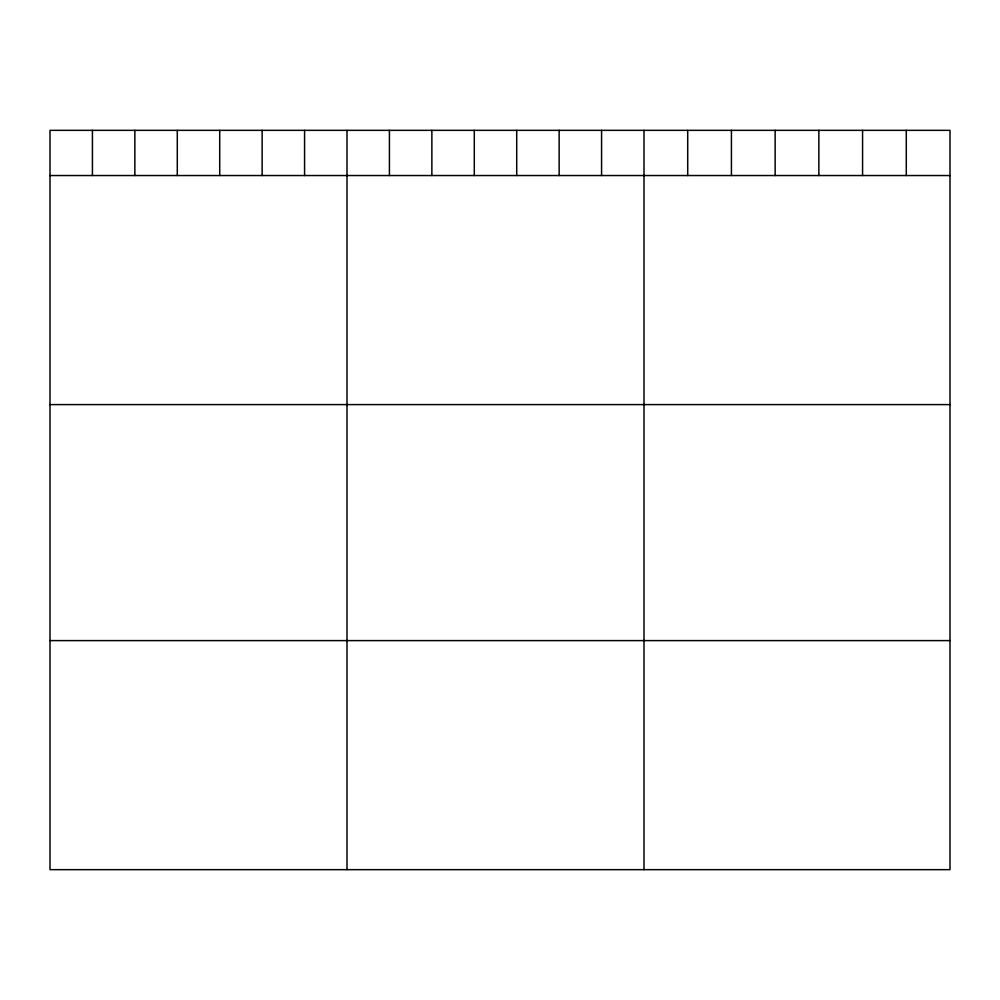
<?xml version="1.0" encoding="UTF-8"?>
<svg xmlns="http://www.w3.org/2000/svg" width="1000" height="1000" viewBox="0 0 1000 1000"><rect width="100%" height="100%" fill="white"/><g stroke="black" fill="none" stroke-linecap="round" stroke-linejoin="round"><path stroke-width="1.5" d="M950 175.538L950 869.663L50 869.663L50 130.338L950 130.338L950 175.538L50 175.538M50 404.6L950 404.6M50 640.6L950 640.6M906.287 130.338L906.287 175.538M862.575 130.338L862.575 175.538M818.863 130.338L818.863 175.538M775.138 130.338L775.138 175.538M731.425 130.338L731.425 175.538M687.712 130.338L687.712 175.538M644 130.338L644 869.663M601.575 130.338L601.575 175.538M559.138 130.338L559.138 175.538M516.712 130.338L516.712 175.538M474.288 130.338L474.288 175.538M431.863 130.338L431.863 175.538M389.425 130.338L389.425 175.538M347 130.338L347 869.663M304.575 130.338L304.575 175.538M262.137 130.338L262.137 175.538M219.713 130.338L219.713 175.538M177.288 130.338L177.288 175.538M134.863 130.338L134.863 175.538M92.425 130.338L92.425 175.538"/></g></svg>
